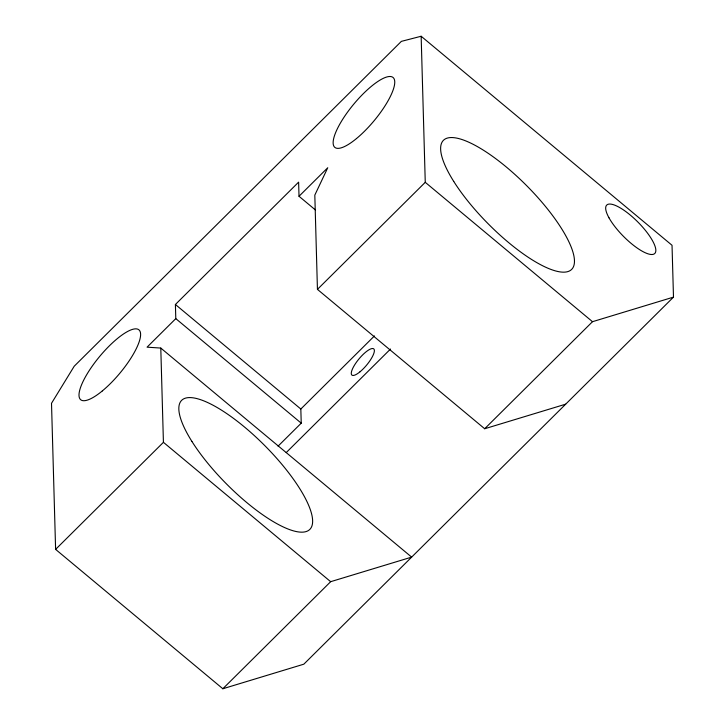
<?xml version="1.0" encoding="UTF-8"?>
<svg xmlns="http://www.w3.org/2000/svg" width="725" height="725" viewBox="0 0 725 725"><rect width="100%" height="100%" fill="white"/><g stroke="black" fill="none" stroke-linecap="round" stroke-linejoin="round"><path stroke-width="1.09" d="M222.847 688.75L303.829 664.182L673.489 297.123L672.03 245.286L421.153 36.25L401.36 41.37L74.222 366.216L51.511 403.299L55.608 549.378L222.847 688.75L330.663 581.686L411.646 557.117L160.787 348.063L147.057 347.175L175.794 318.628L175.405 304.491L298.618 182.138L299.017 196.276L315.447 209.978M299.017 196.276L327.754 167.738L314.813 195.125L317.441 289.375L484.681 428.747L565.672 404.178M55.608 549.378L163.424 442.322L160.787 348.063M317.441 289.375L425.258 182.319L421.153 36.25M278.074 446.147L301.228 423.164L300.83 409.027L374.444 335.929M286.221 452.59L390.503 349.042M484.681 428.747L592.497 321.692L673.489 297.123M425.258 182.319L592.497 321.692M175.405 304.491L300.83 409.027M175.794 318.628L301.228 423.164M163.424 442.322L330.663 581.686M360.035 371.78A17.056 4.921 -50.2 0 0 373.946 349.078A17.056 4.921 -50.2 0 0 354.525 365.092A17.056 4.921 -50.2 0 0 360.035 371.78M356.483 138.557A45.476 13.123 -50.2 0 0 393.566 78.001A45.476 13.123 -50.2 0 0 341.792 120.731A45.476 13.123 -50.2 0 0 356.483 138.557M102.343 390.911A45.476 13.123 -50.2 0 0 139.427 330.355A45.476 13.123 -50.2 0 0 87.653 373.085A45.476 13.123 -50.2 0 0 102.343 390.911M608.991 217.817A34.102 10.159 45.2 0 0 652.446 254.475A34.102 10.159 45.2 0 0 630.822 215.524A34.102 10.159 45.2 0 0 608.991 217.817M453.732 181.422A90.951 27.079 45.2 0 0 568.88 271.222A90.951 27.079 45.2 0 0 500.042 161.956A90.951 27.079 45.2 0 0 453.732 181.422M191.907 441.425A90.951 27.088 45.2 0 0 307.056 531.226A90.951 27.088 45.2 0 0 238.217 421.959A90.951 27.088 45.2 0 0 191.907 441.425"/></g></svg>
